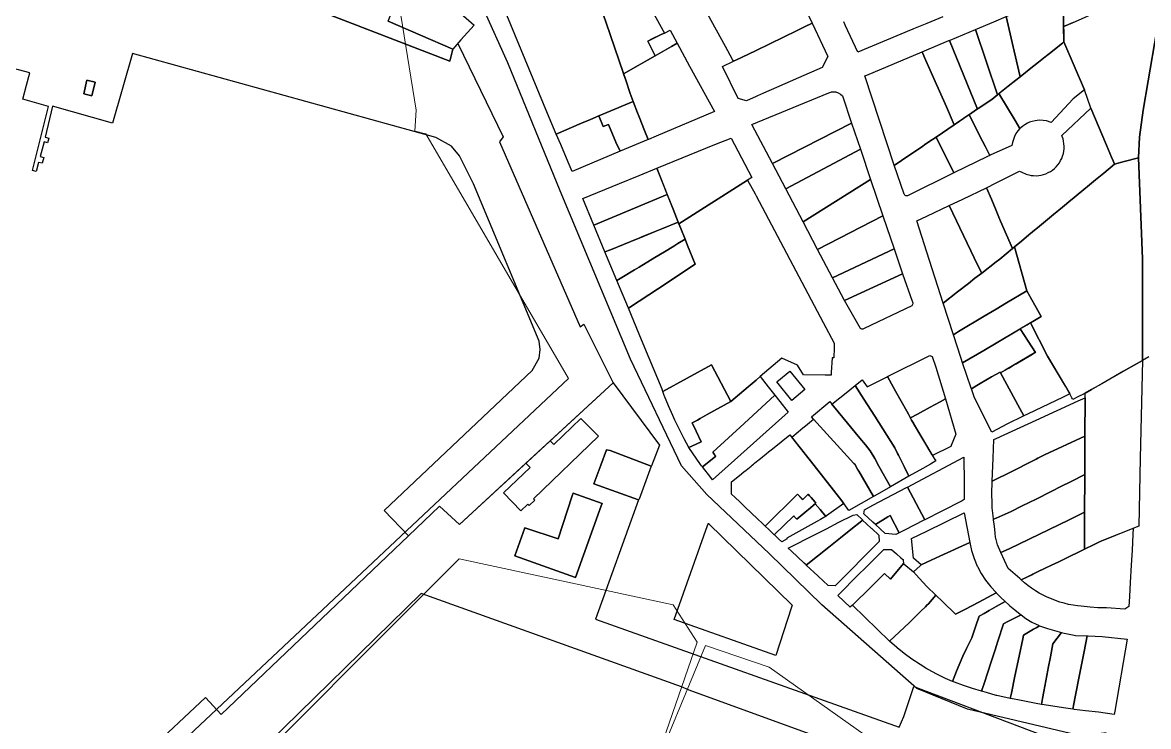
# Model space of a CAD drawing. Header units: metres. Extents: x 3 to 1027712, y 40 to 4430649.
# Drawn here: x 511568.1 to 511958.8, y 4409849.4 to 4410093.8 of the extents above; entities that cross this region are included whole.
import ezdxf

# ---------------------------------------------------------------- set-up
doc = ezdxf.new("R2010")
doc.units = ezdxf.units.M
doc.header["$MEASUREMENT"] = 0
doc.layers.add('A.ES.SDGC.CP.07003.cadastralparcel — CadastralParcel', color=1, linetype='Continuous')
doc.layers.add('Carreteras_5_km', color=2, linetype='Continuous', lineweight=30)
doc.layers.add('Zonas_Interes_Minero_5_km', color=7, linetype='Continuous', lineweight=9, true_color=0xc0fac1)

msp = doc.modelspace()

# ---------------------------------------------------------------- linework, layer by layer
at = {"layer": 'A.ES.SDGC.CP.07003.cadastralparcel — CadastralParcel', "color": 7, "linetype": 'Continuous', "flags": 128}
for points in [[(511806.48, 4410145.26), (511813.26, 4410149.7), (511822.64, 4410131.96), (511827.98, 4410121.87), (511835.42, 4410107.79), (511842.13, 4410093.56), (511839.4, 4410092.23), (511836.87, 4410091), (511822.64, 4410084.09), (511817.59, 4410081.64), (511815.87, 4410080.8), (511814.81, 4410080.29), (511814.46, 4410080.93), (511812, 4410085.42), (511792.01, 4410121.87), (511786.39, 4410132.11), (511806.48, 4410145.26)], [(511787.63, 4410082.19), (511776.69, 4410075.95), (511776.51, 4410076.46), (511770.64, 4410093.65), (511766.44, 4410105.69), (511763.52, 4410114.06), (511767.03, 4410116.2), (511774.24, 4410120.59), (511782.07, 4410106.2), (511790.41, 4410090.87), (511790.83, 4410090.11), (511789.95, 4410089.68), (511786.19, 4410087.83), (511785.37, 4410087.42), (511785.11, 4410087.29), (511787.63, 4410082.19)], [(511736.21, 4410096.26), (511736.2, 4410096.7), (511736.24, 4410097.13), (511736.32, 4410097.56), (511736.43, 4410097.98), (511736.58, 4410098.39), (511736.76, 4410098.79), (511736.97, 4410099.16), (511762.65, 4410116.22), (511763.52, 4410114.06), (511766.44, 4410105.69), (511770.64, 4410093.65), (511776.51, 4410076.46), (511777.44, 4410073.72), (511779.02, 4410069.08), (511779.95, 4410066.37), (511770.88, 4410062.51), (511768.09, 4410061.32), (511765.2, 4410060.09), (511762.09, 4410058.77), (511753.31, 4410055.03), (511750.32, 4410062.14), (511736.21, 4410096.26)], [(511703.28, 4410110.31), (511703.94, 4410111.25), (511724.84, 4410092.86), (511720.23, 4410087.71), (511717.4, 4410084.55), (511695.01, 4410094.25), (511696.45, 4410097.93), (511696.84, 4410098.92), (511698.79, 4410103.89), (511702.25, 4410108.83), (511703.28, 4410110.31)], [(511955.32, 4410046.82), (511950.35, 4410045.49), (511947.06, 4410044.61), (511946.61, 4410045.68), (511946.03, 4410047.03), (511944.25, 4410051.22), (511938.79, 4410064.03), (511936.56, 4410070.36), (511929.41, 4410087.03), (511929.34, 4410092.4), (511930.3, 4410092.76), (511932.64, 4410093.81), (511966.05, 4410108.72), (511965.84, 4410107.64), (511961.64, 4410090.45), (511958.69, 4410073.52), (511956.92, 4410063.35), (511955.74, 4410053.91), (511955.32, 4410046.82)], [(511928.04, 4410099.53), (511929.29, 4410095.86), (511929.41, 4410087.03), (511928.97, 4410086.64), (511924.45, 4410083.03), (511919.04, 4410078.72), (511918.54, 4410078.32), (511914.26, 4410074.91), (511912.22, 4410083.8), (511909.46, 4410095.84), (511913.41, 4410097.5), (511919.04, 4410099.86), (511926.6, 4410103.04), (511928.04, 4410099.53)], [(511906.43, 4410068.67), (511898.8, 4410091.36), (511905.16, 4410094.03), (511909.46, 4410095.84), (511912.22, 4410083.8), (511914.26, 4410074.91), (511912.74, 4410073.7), (511910.11, 4410071.61), (511908.38, 4410070.23), (511906.43, 4410068.67)], [(511842.13, 4410093.56), (511847.6, 4410081.94), (511845.62, 4410078.18), (511837.41, 4410074.55), (511829.72, 4410071.16), (511825.26, 4410069.19), (511823.17, 4410068.26), (511822.64, 4410068.03), (511819.31, 4410066.56), (511816.42, 4410067.33), (511811.05, 4410078.46), (511814.81, 4410080.29), (511815.87, 4410080.8), (511817.59, 4410081.64), (511822.64, 4410084.09), (511836.87, 4410091), (511839.4, 4410092.23), (511842.13, 4410093.56)], [(511890.05, 4410087.68), (511898.8, 4410091.36), (511906.43, 4410068.67), (511905.16, 4410067.66), (511904.44, 4410067.08), (511899.77, 4410063.91), (511899.48, 4410063.72), (511889.78, 4410087.57), (511890.05, 4410087.68)], [(511785.37, 4410087.42), (511789.95, 4410089.68), (511790.83, 4410090.11), (511792.83, 4410091.1), (511795.3, 4410086.56), (511793.36, 4410085.46), (511787.84, 4410082.31), (511787.63, 4410082.19), (511785.11, 4410087.29), (511785.37, 4410087.42)], [(511899.48, 4410063.72), (511899.17, 4410063.51), (511897.46, 4410062.35), (511891.4, 4410058.25), (511888.69, 4410064.43), (511884.32, 4410074.37), (511881.14, 4410081.6), (511880.28, 4410083.58), (511881.14, 4410083.94), (511889.57, 4410087.48), (511889.78, 4410087.57), (511899.48, 4410063.72)], [(511793.36, 4410085.46), (511795.3, 4410086.56), (511799.6, 4410078.66), (511808.23, 4410062.81), (511787.96, 4410054.3), (511785.29, 4410053.17), (511785.18, 4410053.13), (511783.93, 4410056.3), (511782.07, 4410061.07), (511781.54, 4410062.37), (511779.95, 4410066.37), (511779.02, 4410069.08), (511777.44, 4410073.72), (511776.69, 4410075.95), (511793.36, 4410085.46)], [(511861.11, 4410075.52), (511880.28, 4410083.58), (511881.14, 4410081.6), (511884.32, 4410074.37), (511888.69, 4410064.43), (511891.4, 4410058.25), (511885.13, 4410054.01), (511882.57, 4410052.28), (511881.14, 4410051.31), (511880.49, 4410050.87), (511873.08, 4410045.85), (511870.89, 4410044.37), (511870.56, 4410044.2), (511860.37, 4410075.26), (511861.11, 4410075.52)], [(511924.04, 4410082.7), (511924.45, 4410083.03), (511928.97, 4410086.64), (511929.41, 4410087.03), (511936.56, 4410070.36), (511932.62, 4410067.3), (511925, 4410059.05), (511923.37, 4410059.57), (511922.26, 4410059.77), (511920.86, 4410059.83), (511919.46, 4410059.68), (511918.47, 4410059.44), (511917.58, 4410059.13), (511916.8, 4410058.81), (511915.88, 4410058.27), (511915.17, 4410057.77), (511914.5, 4410057.24), (511914.2, 4410056.93), (511912.52, 4410059.76), (511906.94, 4410069.08), (511908.38, 4410070.23), (511910.11, 4410071.61), (511912.74, 4410073.7), (511914.26, 4410074.91), (511918.54, 4410078.32), (511919.04, 4410078.72), (511923.59, 4410082.34), (511924.04, 4410082.7)], [(511590.42, 4410073.71), (511589.36, 4410069), (511592.2, 4410068.33), (511593.31, 4410073.06), (511590.42, 4410073.71)], [(511590.42, 4410073.71), (511593.31, 4410073.06), (511592.2, 4410068.33), (511589.36, 4410069), (511590.42, 4410073.71)], [(511821.23, 4410058.3), (511847.91, 4410069.39), (511848.54, 4410069.61), (511848.82, 4410069.67), (511849.42, 4410069.73), (511850.31, 4410069.66), (511851.17, 4410069.39), (511851.94, 4410068.93), (511852.59, 4410068.32), (511855.8, 4410058.78), (511828.3, 4410044.84), (511821.23, 4410058.3)], [(511903.82, 4410047.67), (511903.71, 4410047.62), (511903.59, 4410047.84), (511902.22, 4410050.59), (511901.23, 4410052.56), (511899.18, 4410056.66), (511896.62, 4410061.78), (511897.03, 4410062.06), (511897.46, 4410062.35), (511899.17, 4410063.51), (511899.77, 4410063.91), (511904.44, 4410067.08), (511905.16, 4410067.66), (511906.43, 4410068.67), (511906.94, 4410069.08), (511912.52, 4410059.76), (511914.2, 4410056.93), (511913.53, 4410056.21), (511912.8, 4410055.17), (511912.27, 4410054.16), (511911.57, 4410052.11), (511911.39, 4410051.11), (511903.82, 4410047.67)], [(511779.95, 4410066.37), (511781.54, 4410062.37), (511782.07, 4410061.07), (511783.93, 4410056.3), (511785.18, 4410053.13), (511775.47, 4410049.05), (511774.04, 4410052.18), (511771.48, 4410058.38), (511769.62, 4410057.61), (511768.09, 4410061.32), (511770.88, 4410062.51), (511779.95, 4410066.37)], [(511928.73, 4410054.52), (511938.79, 4410064.03), (511944.25, 4410051.22), (511946.03, 4410047.03), (511946.61, 4410045.68), (511947.06, 4410044.61), (511943.31, 4410041.51), (511940.45, 4410039.14), (511937.6, 4410036.79), (511934.46, 4410034.2), (511932.33, 4410032.43), (511931.9, 4410032.07), (511928.94, 4410029.63), (511925.91, 4410027.12), (511923.11, 4410024.8), (511920.25, 4410022.44), (511919.82, 4410022.08), (511917.31, 4410020.01), (511914.71, 4410017.86), (511912.36, 4410015.92), (511911.57, 4410015.26), (511907.51, 4410024.84), (511906.94, 4410026.18), (511905.94, 4410028.55), (511904.3, 4410032.43), (511902.64, 4410036.36), (511905.94, 4410038.05), (511914.07, 4410042.2), (511914.82, 4410041.76), (511916.42, 4410041.07), (511917.25, 4410040.84), (511918.11, 4410040.67), (511918.97, 4410040.59), (511919.82, 4410040.58), (511920.71, 4410040.64), (511921.57, 4410040.78), (511922.41, 4410040.99), (511923.23, 4410041.28), (511924.03, 4410041.63), (511924.79, 4410042.06), (511925.51, 4410042.54), (511926.18, 4410043.09), (511926.81, 4410043.7), (511927.38, 4410044.35), (511927.89, 4410045.06), (511928.33, 4410045.8), (511928.72, 4410046.58), (511929.03, 4410047.4), (511929.27, 4410048.23), (511929.44, 4410049.08), (511929.53, 4410049.95), (511929.55, 4410050.82), (511929.49, 4410051.69), (511929.35, 4410052.55), (511929.15, 4410053.39), (511928.87, 4410054.21), (511928.73, 4410054.52)], [(511774.04, 4410052.18), (511775.47, 4410049.05), (511758.78, 4410042.03), (511757.42, 4410045.26), (511754.85, 4410051.37), (511753.31, 4410055.03), (511762.09, 4410058.77), (511765.2, 4410060.09), (511768.09, 4410061.32), (511769.62, 4410057.61), (511771.48, 4410058.38), (511774.04, 4410052.18)], [(511891.24, 4410041.67), (511890.5, 4410043.16), (511885.13, 4410054.01), (511891.4, 4410058.25), (511896.62, 4410061.78), (511899.18, 4410056.66), (511901.23, 4410052.56), (511902.22, 4410050.59), (511903.59, 4410047.84), (511903.71, 4410047.62), (511902.94, 4410047.27), (511891.3, 4410041.55), (511891.24, 4410041.67)], [(511855.8, 4410058.78), (511858.83, 4410049.8), (511832.93, 4410036.03), (511828.3, 4410044.84), (511855.8, 4410058.78)], [(511788.2, 4410043.15), (511808.38, 4410051.37), (511813.98, 4410053.65), (511815.19, 4410051.37), (511821.22, 4410039.99), (511819.72, 4410039.08), (511795.88, 4410023.91), (511795.66, 4410024.45), (511793.86, 4410028.97), (511788.2, 4410043.15)], [(511891.24, 4410041.67), (511891.3, 4410041.55), (511875.15, 4410033.61), (511874.96, 4410033.55), (511874.75, 4410033.55), (511874.56, 4410033.59), (511874.38, 4410033.69), (511874.26, 4410033.8), (511874.13, 4410034.01), (511874.08, 4410034.2), (511870.56, 4410044.2), (511870.89, 4410044.37), (511873.08, 4410045.85), (511880.49, 4410050.87), (511881.14, 4410051.31), (511882.57, 4410052.28), (511885.13, 4410054.01), (511890.5, 4410043.16), (511891.24, 4410041.67)], [(511858.83, 4410049.8), (511862.38, 4410039.28), (511838.98, 4410024.52), (511832.93, 4410036.03), (511858.83, 4410049.8)], [(511956.74, 4409976.44), (511951, 4409973.16), (511950.15, 4409972.67), (511942.58, 4409968.35), (511939.05, 4409966.33), (511936.81, 4409965.05), (511936.45, 4409964.87), (511934.24, 4409963.76), (511932.52, 4409962.9), (511932.44, 4409963.07), (511932.27, 4409963.42), (511931.57, 4409964.83), (511929.98, 4409967.53), (511928.28, 4409970.4), (511923.82, 4409977.97), (511917.92, 4409989.54), (511919.27, 4409990.34), (511919.82, 4409990.66), (511921.54, 4409991.68), (511919.82, 4409994.83), (511917.93, 4409998.29), (511917.65, 4409998.81), (511916.64, 4410000.66), (511912.36, 4410015.92), (511914.71, 4410017.86), (511917.31, 4410020.01), (511919.82, 4410022.08), (511920.25, 4410022.44), (511923.11, 4410024.8), (511925.91, 4410027.12), (511928.94, 4410029.63), (511931.9, 4410032.07), (511932.33, 4410032.43), (511934.46, 4410034.2), (511937.6, 4410036.79), (511940.45, 4410039.14), (511943.31, 4410041.51), (511947.06, 4410044.61), (511950.35, 4410045.49), (511955.32, 4410046.82), (511956.72, 4410011.73), (511956.74, 4409976.44)], [(511775.29, 4410037.9), (511782.07, 4410040.66), (511788.2, 4410043.15), (511791.83, 4410034.07), (511779.09, 4410028.75), (511766.35, 4410023.45), (511762.51, 4410032.69), (511775.29, 4410037.9)], [(511819.72, 4410039.08), (511822.28, 4410034.25), (511822.64, 4410033.57), (511844.9, 4409991.55), (511845.9, 4409989.65), (511849.72, 4409982.45), (511849.71, 4409980.87), (511849.69, 4409977.34), (511849, 4409977.38), (511848.75, 4409972.31), (511848.7, 4409971.27), (511846.64, 4409971.3), (511839.12, 4409971.42), (511837.06, 4409974.78), (511831.57, 4409977.24), (511824.1, 4409970.84), (511822.64, 4409969.61), (511819.9, 4409967.3), (511813.88, 4409962.22), (511807.17, 4409974.9), (511790.27, 4409965.68), (511790.02, 4409966.41), (511784.02, 4409980.87), (511782.07, 4409985.56), (511778.33, 4409994.57), (511782.07, 4409997.03), (511791.78, 4410003.42), (511798.89, 4410008.1), (511801.5, 4410009.82), (511798.88, 4410016.38), (511798.03, 4410018.52), (511796.57, 4410022.19), (511795.88, 4410023.91), (511819.72, 4410039.08)], [(511862.38, 4410039.28), (511866.65, 4410026.63), (511844.01, 4410014.96), (511838.98, 4410024.52), (511862.38, 4410039.28)], [(511779.09, 4410028.75), (511791.83, 4410034.07), (511793.86, 4410028.97), (511795.66, 4410024.45), (511789.94, 4410022.12), (511787.63, 4410021.18), (511783.02, 4410019.3), (511782.07, 4410018.92), (511781.11, 4410018.53), (511772.16, 4410014.89), (511770.23, 4410014.1), (511766.35, 4410023.45), (511779.09, 4410028.75)], [(511889.68, 4410030.2), (511894.37, 4410032.43), (511902.64, 4410036.36), (511904.3, 4410032.43), (511905.94, 4410028.55), (511906.94, 4410026.18), (511907.51, 4410024.84), (511911.57, 4410015.26), (511907.18, 4410011.63), (511905.94, 4410010.66), (511900.93, 4410006.76), (511899.65, 4410009.44), (511890.96, 4410027.54), (511889.68, 4410030.2)], [(511889.68, 4410030.2), (511890.96, 4410027.54), (511899.65, 4410009.44), (511900.93, 4410006.76), (511898.6, 4410004.95), (511896.35, 4410003.19), (511892.59, 4410000.26), (511887.57, 4409996.35), (511881.92, 4410013.99), (511878.44, 4410024.85), (511881.92, 4410026.51), (511889.68, 4410030.2)], [(511866.65, 4410026.63), (511870.52, 4410015.17), (511849.2, 4410005.09), (511844.01, 4410014.96), (511866.65, 4410026.63)], [(511795.66, 4410024.45), (511795.88, 4410023.91), (511796.57, 4410022.19), (511798.03, 4410018.52), (511795.55, 4410017.02), (511794.1, 4410016.15), (511790.86, 4410014.19), (511787.49, 4410012.15), (511782.07, 4410008.87), (511780.49, 4410007.91), (511776.07, 4410005.24), (511774.34, 4410004.19), (511770.23, 4410014.1), (511772.16, 4410014.89), (511781.11, 4410018.53), (511782.07, 4410018.92), (511787.63, 4410021.18), (511789.94, 4410022.12), (511795.66, 4410024.45)], [(511798.03, 4410018.52), (511798.88, 4410016.38), (511801.5, 4410009.82), (511798.89, 4410008.1), (511791.78, 4410003.42), (511782.07, 4409997.03), (511778.33, 4409994.57), (511774.34, 4410004.19), (511776.07, 4410005.24), (511780.49, 4410007.91), (511782.07, 4410008.87), (511787.49, 4410012.15), (511790.86, 4410014.19), (511794.1, 4410016.15), (511795.55, 4410017.02), (511798.03, 4410018.52)], [(511870.52, 4410015.17), (511873.43, 4410006.55), (511853.29, 4409997.3), (511849.2, 4410005.09), (511870.52, 4410015.17)], [(511911.57, 4410015.26), (511912.36, 4410015.92), (511916.64, 4410000.66), (511909.6, 4409996.44), (511905.94, 4409994.25), (511901.81, 4409991.77), (511892.91, 4409986.43), (511891.14, 4409985.37), (511887.57, 4409996.35), (511892.59, 4410000.26), (511896.35, 4410003.19), (511898.6, 4410004.95), (511900.93, 4410006.76), (511905.94, 4410010.66), (511907.18, 4410011.63), (511911.57, 4410015.26)], [(511873.43, 4410006.55), (511876.81, 4409997.02), (511876.92, 4409996.83), (511877.04, 4409996.47), (511877.05, 4409996.36), (511876.98, 4409995.87), (511876.73, 4409995.45), (511860.11, 4409987.56), (511859.88, 4409987.4), (511859.75, 4409987.35), (511859.32, 4409987.34), (511858.94, 4409987.52), (511853.29, 4409997.3), (511873.43, 4410006.55)], [(511917.93, 4409998.29), (511919.82, 4409994.83), (511921.54, 4409991.68), (511919.82, 4409990.66), (511916.66, 4409988.8), (511905.94, 4409982.47), (511901.65, 4409979.93), (511894.33, 4409975.61), (511893.82, 4409977.13), (511891.14, 4409985.37), (511892.91, 4409986.43), (511901.81, 4409991.77), (511905.94, 4409994.25), (511909.6, 4409996.44), (511916.64, 4410000.66), (511917.93, 4409998.29)], [(511907.34, 4409972.41), (511904.39, 4409970.7), (511900.46, 4409968.4), (511899.3, 4409967.73), (511897.36, 4409966.6), (511897.3, 4409966.77), (511894.33, 4409975.61), (511901.65, 4409979.93), (511905.94, 4409982.47), (511914.27, 4409987.39), (511919.59, 4409979.25), (511919.21, 4409979.03), (511909.06, 4409973.01), (511907.5, 4409972.1), (511907.45, 4409972.25), (511907.34, 4409972.41)], [(511914.16, 4409959.8), (511907.5, 4409972.1), (511909.06, 4409973.01), (511910.41, 4409973.81), (511911.64, 4409974.54), (511912.91, 4409975.29), (511918.01, 4409978.31), (511919.21, 4409979.03), (511919.59, 4409979.25), (511915.75, 4409985.12), (511914.27, 4409987.39), (511916.66, 4409988.8), (511917.06, 4409989.03), (511917.92, 4409989.54), (511923.82, 4409977.97), (511931.57, 4409964.83), (511929.19, 4409963.69), (511916.87, 4409957.8), (511915.57, 4409957.18), (511914.16, 4409959.8)], [(511888.39, 4409963.14), (511886.53, 4409962.12), (511883.02, 4409960.2), (511878.64, 4409957.8), (511876.23, 4409956.48), (511874.95, 4409958.79), (511871.06, 4409965.8), (511868.29, 4409970.82), (511882.98, 4409978.17), (511883.76, 4409977.76), (511885.07, 4409974.05), (511888.39, 4409963.14)], [(511797.66, 4409949.19), (511796.03, 4409952.42), (511794.48, 4409955.69), (511793.73, 4409957.33), (511792.28, 4409960.64), (511790.91, 4409963.99), (511790.8, 4409964.27), (511790.27, 4409965.68), (511807.17, 4409974.9), (511813.88, 4409962.22), (511805.73, 4409957.68), (511803.2, 4409956.27), (511802.27, 4409955.75), (511800.44, 4409954.74), (511801.82, 4409951.94), (511803.64, 4409948.24), (511801.84, 4409947.38), (511799.27, 4409946.16), (511797.66, 4409949.19)], [(511936.59, 4409910.92), (511936.61, 4409915.06), (511936.65, 4409924.39), (511936.69, 4409935.32), (511936.7, 4409936.87), (511936.72, 4409942.48), (511936.73, 4409943.96), (511936.75, 4409950.18), (511936.8, 4409963.51), (511936.81, 4409965.05), (511939.05, 4409966.33), (511950.15, 4409972.67), (511951, 4409973.16), (511956.74, 4409976.44), (511955.97, 4409942.48), (511955.43, 4409918.92), (511942.04, 4409913.6), (511941.17, 4409913.17), (511939.96, 4409912.58), (511936.59, 4409910.92)], [(511808.31, 4409943.68), (511808.44, 4409943.49), (511808.67, 4409943.22), (511806.22, 4409941.24), (511804.03, 4409939.47), (511803.76, 4409939.81), (511803.36, 4409940.31), (511799.27, 4409946.16), (511801.84, 4409947.38), (511803.64, 4409948.24), (511801.82, 4409951.94), (511800.44, 4409954.74), (511802.27, 4409955.75), (511803.2, 4409956.27), (511805.73, 4409957.68), (511813.88, 4409962.22), (511819.9, 4409967.3), (511822.64, 4409969.61), (511824.1, 4409970.84), (511826.86, 4409967.29), (511829.11, 4409964.41), (511818.48, 4409954.59), (511807.68, 4409944.63), (511808.15, 4409943.92), (511808.31, 4409943.68)], [(511839.58, 4409966.37), (511835.1, 4409962.53), (511829.84, 4409969.06), (511834.37, 4409972.74), (511839.58, 4409966.37)], [(511867.93, 4409970.64), (511868.29, 4409970.82), (511871.06, 4409965.8), (511874.95, 4409958.79), (511876.63, 4409955.74), (511877.29, 4409954.68), (511877.33, 4409954.49), (511884.48, 4409942.43), (511885.05, 4409941.53), (511883.17, 4409940.46), (511880.55, 4409938.97), (511875.71, 4409936.23), (511874.01, 4409939.65), (511872.09, 4409943.51), (511871.75, 4409944.19), (511870.78, 4409946.14), (511863.83, 4409957.09), (511860.05, 4409963.05), (511857.05, 4409967.77), (511859.44, 4409969.7), (511861.19, 4409967.26), (511867.93, 4409970.64)], [(511909.92, 4409954.48), (511904.45, 4409951.57), (511898.4, 4409963.51), (511897.48, 4409966.26), (511897.39, 4409966.52), (511897.36, 4409966.6), (511899.3, 4409967.73), (511900.46, 4409968.4), (511904.39, 4409970.7), (511907.34, 4409972.41), (511907.45, 4409972.25), (511907.5, 4409972.1), (511914.16, 4409959.8), (511915.57, 4409957.18), (511915.04, 4409956.93), (511909.92, 4409954.48)], [(511853.28, 4409964.72), (511857.05, 4409967.77), (511860.05, 4409963.05), (511863.83, 4409957.09), (511870.78, 4409946.14), (511871.75, 4409944.19), (511872.09, 4409943.51), (511874.01, 4409939.65), (511875.71, 4409936.23), (511869.28, 4409932.58), (511865.27, 4409939.77), (511863.83, 4409942.34), (511862.29, 4409945.1), (511860.64, 4409947.1), (511858.66, 4409949.51), (511851.18, 4409958.6), (511848.99, 4409961.26), (511851.67, 4409963.42), (511853.28, 4409964.72)], [(511807.68, 4409944.63), (511818.48, 4409954.59), (511829.11, 4409964.41), (511830.89, 4409962.13), (511833.76, 4409958.44), (511807.52, 4409934.96), (511806.94, 4409935.77), (511804.03, 4409939.47), (511806.22, 4409941.24), (511808.67, 4409943.22), (511808.44, 4409943.49), (511808.15, 4409943.92), (511807.68, 4409944.63)], [(511890.37, 4409946.9), (511890.27, 4409946.59), (511883.87, 4409943.48), (511883.84, 4409943.51), (511883.77, 4409943.63), (511877.33, 4409954.49), (511877.29, 4409954.68), (511876.63, 4409955.74), (511876.23, 4409956.48), (511878.64, 4409957.8), (511883.02, 4409960.2), (511886.53, 4409962.12), (511888.39, 4409963.14), (511891.95, 4409950.81), (511890.37, 4409946.9)], [(511934.4, 4409962.41), (511936.8, 4409963.51), (511936.75, 4409950.18), (511922.73, 4409943.67), (511920.37, 4409942.48), (511919.82, 4409942.2), (511909.95, 4409937.22), (511905.99, 4409935.22), (511905.94, 4409935.19), (511904.57, 4409934.5), (511904.88, 4409942.48), (511905.13, 4409949.02), (511905.94, 4409949.39), (511919.82, 4409955.74), (511927.17, 4409959.1), (511934.4, 4409962.41)], [(511856.62, 4409940.71), (511842.58, 4409956.06), (511841.88, 4409956.91), (511848.26, 4409962.15), (511848.99, 4409961.26), (511851.18, 4409958.6), (511858.66, 4409949.51), (511860.64, 4409947.1), (511862.29, 4409945.1), (511863.83, 4409942.34), (511865.27, 4409939.77), (511869.28, 4409932.58), (511863.83, 4409929.49), (511863.42, 4409929.26), (511858.31, 4409937.97), (511858, 4409938.5), (511856.87, 4409940.42), (511856.62, 4409940.71)], [(511741.01, 4409924.2), (511734.96, 4409930.42), (511744.28, 4409939.29), (511742.99, 4409940.58), (511742.81, 4409940.77), (511751.25, 4409948.55), (511752.51, 4409947.23), (511761.9, 4409956.3), (511767.98, 4409950.1), (511745.41, 4409928.45), (511745.85, 4409927.97), (511743.87, 4409926.07), (511743.4, 4409926.54), (511741.01, 4409924.2)], [(511838.87, 4409953), (511839.77, 4409953.74), (511842.58, 4409956.06), (511856.62, 4409940.71), (511856.87, 4409940.42), (511858, 4409938.5), (511858.31, 4409937.97), (511863.42, 4409929.26), (511854.84, 4409924.39), (511853.11, 4409926.73), (511851.59, 4409928.75), (511844.03, 4409938.37), (511841.06, 4409942.13), (511835.01, 4409949.82), (511837.22, 4409951.64), (511838.87, 4409953)], [(511844.85, 4409924.68), (511843.1, 4409926.66), (511843.4, 4409926.91), (511843.17, 4409927.18), (511841.73, 4409928.89), (511841.23, 4409929.47), (511840.77, 4409930.02), (511840.52, 4409929.77), (511838.85, 4409928.15), (511837.07, 4409929.98), (511825.77, 4409918.96), (511824.73, 4409919.95), (511823.26, 4409921.34), (511818.78, 4409925.6), (511816.97, 4409927.32), (511815.37, 4409928.84), (511814.1, 4409930.04), (511814.13, 4409934.24), (511816.94, 4409936.52), (511818.42, 4409937.72), (511819.19, 4409938.34), (511820.97, 4409939.79), (511821.29, 4409940.05), (511821.7, 4409940.38), (511822.14, 4409940.74), (511823.26, 4409941.65), (511823.64, 4409941.96), (511826.17, 4409944.01), (511826.98, 4409944.67), (511828.32, 4409945.75), (511834.36, 4409950.65), (511841.06, 4409942.13), (511844.03, 4409938.37), (511851.59, 4409928.75), (511853.11, 4409926.73), (511847.14, 4409922.45), (511846.88, 4409922.3), (511844.85, 4409924.68)], [(511936.73, 4409943.96), (511936.72, 4409942.48), (511936.7, 4409936.87), (511931.95, 4409934.44), (511931.71, 4409934.32), (511928.65, 4409932.76), (511925.03, 4409930.91), (511919.82, 4409928.32), (511914.96, 4409925.91), (511911.14, 4409924.01), (511905.94, 4409921.74), (511905.02, 4409921.34), (511904.87, 4409922.52), (511904.6, 4409925.31), (511904.54, 4409927.1), (511904.4, 4409930), (511904.57, 4409934.5), (511905.94, 4409935.19), (511905.99, 4409935.22), (511909.95, 4409937.22), (511919.82, 4409942.2), (511920.37, 4409942.48), (511922.73, 4409943.67), (511936.75, 4409950.18), (511936.73, 4409943.96)], [(511786.28, 4409939.77), (511782.07, 4409928.25), (511781.9, 4409928.04), (511766.39, 4409933.59), (511768.8, 4409940.11), (511770.77, 4409945.45), (511771.98, 4409945.14), (511786.28, 4409939.77)], [(511881.26, 4409921.13), (511875.21, 4409932.5), (511894.73, 4409942.84), (511894.83, 4409933.94), (511894.89, 4409928.12), (511894.17, 4409927.75), (511887.1, 4409924.13), (511881.26, 4409921.13)], [(511906.39, 4409912.46), (511905.94, 4409914.22), (511905.87, 4409914.49), (511905.75, 4409915.23), (511905.65, 4409916.33), (511905.48, 4409917.88), (511905.27, 4409919.55), (511905.06, 4409921.07), (511905.02, 4409921.34), (511905.94, 4409921.74), (511911.14, 4409924.01), (511914.96, 4409925.91), (511919.82, 4409928.32), (511925.03, 4409930.91), (511928.65, 4409932.76), (511931.71, 4409934.32), (511931.95, 4409934.44), (511936.7, 4409936.87), (511936.69, 4409935.32), (511936.65, 4409924.39), (511936.65, 4409923.71), (511931.29, 4409921.11), (511910.43, 4409910.99), (511907.61, 4409909.81), (511906.39, 4409912.46)], [(511881.26, 4409921.13), (511880.89, 4409920.94), (511874.17, 4409917.5), (511872.32, 4409916.55), (511869.2, 4409922.64), (511868.35, 4409922.09), (511864.04, 4409919.53), (511863.21, 4409920.28), (511860.04, 4409923.17), (511860.22, 4409924.57), (511863.21, 4409926.16), (511874.81, 4409932.3), (511875.21, 4409932.5), (511881.26, 4409921.13)], [(511769.21, 4409926.79), (511768.91, 4409926), (511759.97, 4409901.06), (511739, 4409908.57), (511742.39, 4409918.37), (511754, 4409914.56), (511758.87, 4409929.4), (511759.15, 4409930.35), (511769.21, 4409926.79)], [(511769.21, 4409926.79), (511759.15, 4409930.35), (511758.87, 4409929.4), (511754, 4409914.56), (511742.39, 4409918.37), (511739, 4409908.57), (511759.97, 4409901.06), (511768.91, 4409926), (511769.21, 4409926.79)], [(511840.77, 4409930.02), (511841.23, 4409929.47), (511841.73, 4409928.89), (511843.17, 4409927.18), (511843.4, 4409926.91), (511841.48, 4409925.28), (511839.53, 4409923.63), (511836.75, 4409921.28), (511835.91, 4409922.28), (511835.81, 4409922.44), (511828.97, 4409915.91), (511827.1, 4409917.69), (511825.77, 4409918.96), (511837.07, 4409929.98), (511838.45, 4409928.56), (511838.85, 4409928.15), (511840.77, 4409930.02)], [(511831.56, 4409913.46), (511830.4, 4409914.55), (511829.13, 4409915.76), (511828.97, 4409915.91), (511835.81, 4409922.44), (511835.91, 4409922.28), (511836.75, 4409921.28), (511839.53, 4409923.63), (511841.48, 4409925.28), (511843.1, 4409926.66), (511844.85, 4409924.68), (511846.88, 4409922.3), (511846.39, 4409922.01), (511846.22, 4409921.91), (511844.98, 4409921.24), (511843.76, 4409920.55), (511833.31, 4409914.73), (511833.31, 4409914.65), (511833.41, 4409914.5), (511831.56, 4409913.46)], [(511896.78, 4409913.23), (511886.45, 4409908.49), (511881.92, 4409906.41), (511879.93, 4409905.5), (511877.26, 4409907.81), (511876.6, 4409914.58), (511881.92, 4409917.2), (511894.85, 4409923.57), (511896.78, 4409913.23)], [(511936.65, 4409923.71), (511936.61, 4409915.06), (511936.59, 4409910.92), (511929.27, 4409907.32), (511927.74, 4409906.58), (511925.14, 4409905.33), (511922.76, 4409904.19), (511920.51, 4409903.11), (511918.68, 4409902.24), (511918.31, 4409902.06), (511918.07, 4409901.95), (511917.8, 4409901.82), (511916.59, 4409901.24), (511914.58, 4409900.28), (511914.12, 4409900.72), (511910.18, 4409904.26), (511907.61, 4409909.81), (511910.43, 4409910.99), (511931.29, 4409921.11), (511936.65, 4409923.71)], [(511834.97, 4409890.75), (511829.47, 4409874.05), (511794.24, 4409886.45), (511805.81, 4409919.14), (511806.03, 4409919.76), (511806.09, 4409919.91), (511806.12, 4409919.88), (511835.22, 4409891.49), (511834.97, 4409890.75)], [(511857.63, 4409922.94), (511859.58, 4409921.09), (511859.63, 4409921.04), (511859.32, 4409920.79), (511855.56, 4409917.79), (511851.93, 4409914.89), (511851.32, 4409914.4), (511847.9, 4409911.67), (511840.07, 4409905.42), (511839.99, 4409905.5), (511839.36, 4409906.09), (511834.79, 4409910.37), (511833.81, 4409911.29), (511843.14, 4409916.04), (511847.04, 4409918.03), (511851.4, 4409920.25), (511856.31, 4409922.75), (511857.63, 4409922.94)], [(511847.68, 4409898.32), (511844.25, 4409901.52), (511844.12, 4409901.64), (511840.07, 4409905.42), (511847.9, 4409911.67), (511851.32, 4409914.4), (511851.93, 4409914.89), (511855.56, 4409917.79), (511859.32, 4409920.79), (511859.63, 4409921.04), (511862.63, 4409918.21), (511862.8, 4409918.05), (511865.19, 4409915.79), (511865.36, 4409913.56), (511850.07, 4409898.14), (511847.68, 4409898.32)], [(511872.32, 4409916.55), (511871.2, 4409915.99), (511867.43, 4409916.32), (511864.04, 4409919.53), (511868.35, 4409922.09), (511869.2, 4409922.64), (511872.32, 4409916.55)], [(511944.25, 4409890.51), (511941.22, 4409890.59), (511938.53, 4409890.78), (511935.48, 4409891.1), (511934.19, 4409891.23), (511932.64, 4409891.46), (511931.1, 4409891.76), (511929.58, 4409892.13), (511928.07, 4409892.56), (511926.59, 4409893.06), (511925.13, 4409893.62), (511923.69, 4409894.24), (511922.28, 4409894.93), (511920.9, 4409895.68), (511919.56, 4409896.49), (511918.26, 4409897.35), (511916.99, 4409898.27), (511915.76, 4409899.25), (511914.58, 4409900.28), (511916.59, 4409901.24), (511918.07, 4409901.95), (511918.31, 4409902.06), (511918.68, 4409902.24), (511920.51, 4409903.11), (511922.76, 4409904.19), (511925.14, 4409905.33), (511927.74, 4409906.58), (511929.27, 4409907.32), (511936.59, 4409910.92), (511939.96, 4409912.58), (511941.17, 4409913.17), (511942.04, 4409913.6), (511953.53, 4409918.17), (511953.41, 4409916.01), (511953.38, 4409916), (511953.1, 4409910.52), (511952.81, 4409905.31), (511952.48, 4409899.36), (511952.21, 4409894.51), (511952.02, 4409891.05), (511950.61, 4409890.06), (511944.25, 4409890.51)], [(511896.78, 4409913.23), (511897.42, 4409910.43), (511898.29, 4409907.7), (511899.4, 4409905.06), (511899.46, 4409904.94), (511900.74, 4409902.53), (511902.3, 4409900.12), (511904.06, 4409897.86), (511905.94, 4409895.85), (511906.01, 4409895.77), (511905.94, 4409895.73), (511899.9, 4409892.55), (511895.05, 4409890), (511891.9, 4409888.34), (511887.48, 4409892.61), (511885.05, 4409894.96), (511881.92, 4409897.99), (511879.29, 4409900.9), (511877.31, 4409903.09), (511879.59, 4409905.19), (511879.93, 4409905.5), (511881.92, 4409906.41), (511886.45, 4409908.49), (511896.78, 4409913.23)], [(511856.06, 4409891.47), (511855.35, 4409890.76), (511850.97, 4409894.85), (511858.48, 4409902.36), (511860.34, 4409904.21), (511865, 4409908.86), (511865.43, 4409909.29), (511867.01, 4409910.86), (511869.63, 4409910.81), (511871.41, 4409909.25), (511872.91, 4409907.94), (511873.51, 4409907.42), (511873.64, 4409907.31), (511873.66, 4409907.06), (511873.75, 4409905.93), (511869.24, 4409900.56), (511867.16, 4409902.47), (511864.51, 4409899.84), (511862.54, 4409897.89), (511856.06, 4409891.47)], [(511873.89, 4409905.82), (511877.31, 4409903.09), (511879.29, 4409900.9), (511881.92, 4409897.99), (511885.05, 4409894.96), (511882.47, 4409891.98), (511881.92, 4409891.43), (511881.42, 4409890.93), (511879.82, 4409889.35), (511875.74, 4409885.3), (511868.92, 4409879.01), (511856.06, 4409891.47), (511862.54, 4409897.89), (511864.51, 4409899.84), (511867.16, 4409902.47), (511869.24, 4409900.56), (511873.75, 4409905.93), (511873.89, 4409905.82)], [(511906.01, 4409895.77), (511907.43, 4409894.25), (511909.03, 4409892.74), (511905.94, 4409890.97), (511903.57, 4409889.61), (511901.84, 4409888.61), (511900.04, 4409887.61), (511898.92, 4409884.31), (511897.52, 4409880.16), (511895.65, 4409876.39), (511894.35, 4409873.78), (511892.22, 4409868.52), (511891.61, 4409867.02), (511890.8, 4409865.03), (511888.38, 4409866.07), (511885.36, 4409867.53), (511882.42, 4409869.13), (511881.92, 4409869.43), (511879.54, 4409870.86), (511876.75, 4409872.71), (511874.05, 4409874.69), (511871.62, 4409876.65), (511871.44, 4409876.8), (511868.92, 4409879.01), (511875.74, 4409885.3), (511879.82, 4409889.35), (511881.42, 4409890.93), (511881.92, 4409891.43), (511882.47, 4409891.98), (511885.05, 4409894.96), (511887.48, 4409892.61), (511891.9, 4409888.34), (511895.05, 4409890), (511899.9, 4409892.55), (511905.94, 4409895.73), (511906.01, 4409895.77)], [(511909.03, 4409892.74), (511910.34, 4409891.59), (511910.68, 4409891.29), (511912.42, 4409889.84), (511914.31, 4409888.33), (511914.67, 4409888.07), (511909.99, 4409885.76), (511908.53, 4409885.04), (511906.56, 4409879.01), (511905.94, 4409877.11), (511905.68, 4409876.32), (511905, 4409874.22), (511904.09, 4409871.44), (511903.14, 4409868.55), (511901.63, 4409863.93), (511900.88, 4409861.62), (511897.78, 4409862.53), (511894.6, 4409863.57), (511891.46, 4409864.75), (511890.8, 4409865.03), (511891.61, 4409867.02), (511892.22, 4409868.52), (511894.35, 4409873.78), (511895.65, 4409876.39), (511897.52, 4409880.16), (511898.92, 4409884.31), (511900.04, 4409887.61), (511901.84, 4409888.61), (511903.57, 4409889.61), (511905.94, 4409890.97), (511909.03, 4409892.74)], [(511909.99, 4409885.76), (511914.67, 4409888.07), (511916.28, 4409886.89), (511918.29, 4409885.62), (511919.82, 4409884.87), (511920.61, 4409884.49), (511920.99, 4409884.36), (511919.82, 4409883.66), (511918.96, 4409883.14), (511915.46, 4409881.03), (511915.19, 4409879.76), (511914.74, 4409877.6), (511914.39, 4409875.94), (511913.94, 4409873.82), (511912.47, 4409866.8), (511911.24, 4409860.97), (511910.85, 4409859.13), (511906.14, 4409860.08), (511905.94, 4409860.14), (511902.58, 4409861.12), (511900.88, 4409861.62), (511901.63, 4409863.93), (511903.14, 4409868.55), (511904.09, 4409871.44), (511905, 4409874.22), (511905.68, 4409876.32), (511905.94, 4409877.11), (511906.56, 4409879.01), (511908.53, 4409885.04), (511909.99, 4409885.76)], [(511920.99, 4409884.36), (511923.07, 4409883.62), (511923.73, 4409883.38), (511928.62, 4409881.95), (511925.59, 4409878), (511924.76, 4409873.57), (511924, 4409869.55), (511923.89, 4409868.94), (511922.48, 4409861.49), (511922.03, 4409859.09), (511921.64, 4409857), (511919.82, 4409857.33), (511918.12, 4409857.63), (511914.6, 4409858.33), (511911.09, 4409859.08), (511910.85, 4409859.13), (511911.24, 4409860.97), (511912.47, 4409866.8), (511913.94, 4409873.82), (511914.39, 4409875.94), (511914.74, 4409877.6), (511915.19, 4409879.76), (511915.46, 4409881.03), (511918.96, 4409883.14), (511919.82, 4409883.66), (511920.99, 4409884.36)], [(511932.55, 4409855.33), (511929.3, 4409855.8), (511925.58, 4409856.36), (511921.83, 4409856.97), (511921.64, 4409857), (511922.03, 4409859.09), (511922.48, 4409861.49), (511923.89, 4409868.94), (511924, 4409869.55), (511924.76, 4409873.57), (511925.59, 4409878), (511928.62, 4409881.95), (511929.58, 4409881.75), (511933.02, 4409881.04), (511933.53, 4409880.93), (511937.5, 4409880.79), (511936.46, 4409875.45), (511934.98, 4409867.84), (511933.38, 4409859.61), (511932.92, 4409857.24), (511932.55, 4409855.33)], [(511937.93, 4409880.78), (511942.73, 4409880.61), (511951.4, 4409879.73), (511947.13, 4409854.71), (511946.93, 4409853.53), (511941.46, 4409854.28), (511936.9, 4409854.78), (511932.97, 4409855.27), (511932.55, 4409855.33), (511932.92, 4409857.24), (511933.38, 4409859.61), (511934.98, 4409867.84), (511936.46, 4409875.45), (511937.5, 4409880.79), (511937.93, 4409880.78)]]:
    msp.add_lwpolyline(points, close=True, dxfattribs=at)
for points in [[(511671.42, 4410097.73), (511716.41, 4410080.36), (511717.4, 4410084.55), (511719.18, 4410086.53), (511734.93, 4410054.09), (511733.63, 4410052.33), (511761.66, 4409988.05), (511762.87, 4409989.09), (511773.08, 4409968.66), (511719.69, 4409919.48), (511712.82, 4409925.84), (511702.02, 4409915.51), (511693.61, 4409924.31), (511744.98, 4409972.93), (511747.33, 4409977.25), (511747.77, 4409980.19), (511747.43, 4409983.08), (511724.61, 4410037.7), (511719.79, 4410047.51), (511716.97, 4410050.78), (511711.52, 4410053.87), (511606.26, 4410082.95), (511599.35, 4410058.87), (511578.54, 4410064.76), (511575.95, 4410053.96), (511577.24, 4410053.59), (511576.81, 4410051.98), (511575.59, 4410052.31), (511574.23, 4410047.21), (511575.49, 4410046.88), (511574.97, 4410044.9), (511573.64, 4410045.19), (511572.8, 4410042.03), (511571.53, 4410042.37), (511577.18, 4410064.6), (511568.22, 4410067.18), (511569.5, 4410072.01), (511570.62, 4410076.24), (511560.56, 4410078.9)], [(511695.01, 4410094.25), (511717.4, 4410084.55), (511716.41, 4410080.36), (511671.42, 4410097.73)], [(511887.42, 4410095.77), (511881.92, 4410093.47), (511877.31, 4410091.54), (511876.85, 4410091.35), (511876.48, 4410091.19), (511857.98, 4410083.46), (511853.72, 4410092.58), (511853.07, 4410093.96)], [(511932.64, 4410093.81), (511930.3, 4410092.76), (511929.34, 4410092.4), (511929.29, 4410095.86)], [(511958.96, 4409977.67), (511956.74, 4409976.44), (511956.72, 4410011.73), (511955.32, 4410046.82), (511955.74, 4410053.91), (511956.92, 4410063.35), (511958.69, 4410073.52), (511961.64, 4410090.45)], [(511570.52, 4409802.09), (511631.65, 4409859.38), (511637.1, 4409853.56), (511702.02, 4409915.51), (511712.82, 4409925.84), (511719.69, 4409919.48), (511742.81, 4409940.77), (511742.99, 4409940.58), (511744.28, 4409939.29), (511734.96, 4409930.42), (511741.01, 4409924.2), (511743.4, 4409926.54), (511743.87, 4409926.07), (511745.85, 4409927.97), (511745.41, 4409928.45), (511767.98, 4409950.1), (511761.9, 4409956.3), (511752.51, 4409947.23), (511751.25, 4409948.55), (511773.08, 4409968.66), (511789.12, 4409947.08), (511786.33, 4409939.89), (511786.28, 4409939.77), (511771.98, 4409945.14), (511770.77, 4409945.45), (511768.8, 4409940.11), (511766.39, 4409933.59), (511781.9, 4409928.04), (511766.89, 4409886.66), (511872.3, 4409849.07), (511873.87, 4409852.88), (511877.42, 4409863.24), (511950.72, 4409835.49)], [(511867.77, 4409837.13), (511799.43, 4409861.99), (511796.72, 4409863.07), (511706.43, 4409895.51), (511590.05, 4409781.68)]]:
    msp.add_lwpolyline(points, dxfattribs=at)
at = {"layer": 'Carreteras_5_km'}
for p, q in [((511736.48, 4410079.76, 0.72), (511728.08, 4410098.51, 0.75)), ((511736.48, 4410079.76, 0.72), (511728.08, 4410098.51, 0.75)), ((511754.73, 4410035.35, 0.84), (511736.48, 4410079.76, 0.72)), ((511754.73, 4410035.35, 0.84), (511736.48, 4410079.76, 0.72)), ((511779.13, 4409976.94, 1.1), (511754.73, 4410035.35, 0.84)), ((511779.13, 4409976.94, 1.1), (511754.73, 4410035.35, 0.84)), ((511827.17, 4409909.37, 1.13), (511805.61, 4409929.9, 1.07)), ((511827.17, 4409909.37, 1.13), (511805.61, 4409929.9, 1.07)), ((511845.43, 4409891.58, 1.15), (511827.17, 4409909.37, 1.13)), ((511845.43, 4409891.58, 1.15), (511827.17, 4409909.37, 1.13)), ((511878.47, 4409862.54, 1.06), (511845.43, 4409891.58, 1.15)), ((511878.47, 4409862.54, 1.06), (511845.43, 4409891.58, 1.15))]:
    msp.add_line(p, q, dxfattribs=at)
for points in [[(511805.61, 4409929.9, 1.07), (511796.81, 4409939.87, 1.06), (511779.13, 4409976.94, 1.1)], [(511805.61, 4409929.9, 1.07), (511796.81, 4409939.87, 1.06), (511779.13, 4409976.94, 1.1)], [(511944.17, 4409847.13, 1.18), (511935.7, 4409845.97, 1.11), (511896.01, 4409855.35, 1.1), (511878.47, 4409862.54, 1.06)], [(511944.17, 4409847.13, 1.18), (511935.7, 4409845.97, 1.11), (511896.01, 4409855.35, 1.1), (511878.47, 4409862.54, 1.06)]]:
    msp.add_polyline3d(points, dxfattribs=at)
at = {"layer": 'Zonas_Interes_Minero_5_km'}
for points in [[(511608.33, 4409829.77), (511757.58, 4409970.14), (511708.01, 4410055.06), (511706.13, 4410055.57), (511705.81, 4410055.65), (511704.3, 4410056.06), (511704.68, 4410063.27), (511637, 4410482.72), (511578.3, 4410599.55), (511448.27, 4410833.42), (511376, 4410892.53), (511361.07, 4411061.56)], [(511875.7, 4409835.58), (511827.22, 4409869.94), (511805.15, 4409877.5), (511785.15, 4409829.15), (511802.16, 4409878.64), (511793.83, 4409891.62), (511719.63, 4409907.59), (511631.8, 4409819.56)]]:
    msp.add_lwpolyline(points, dxfattribs=at)

doc.saveas('drawing.dxf')
